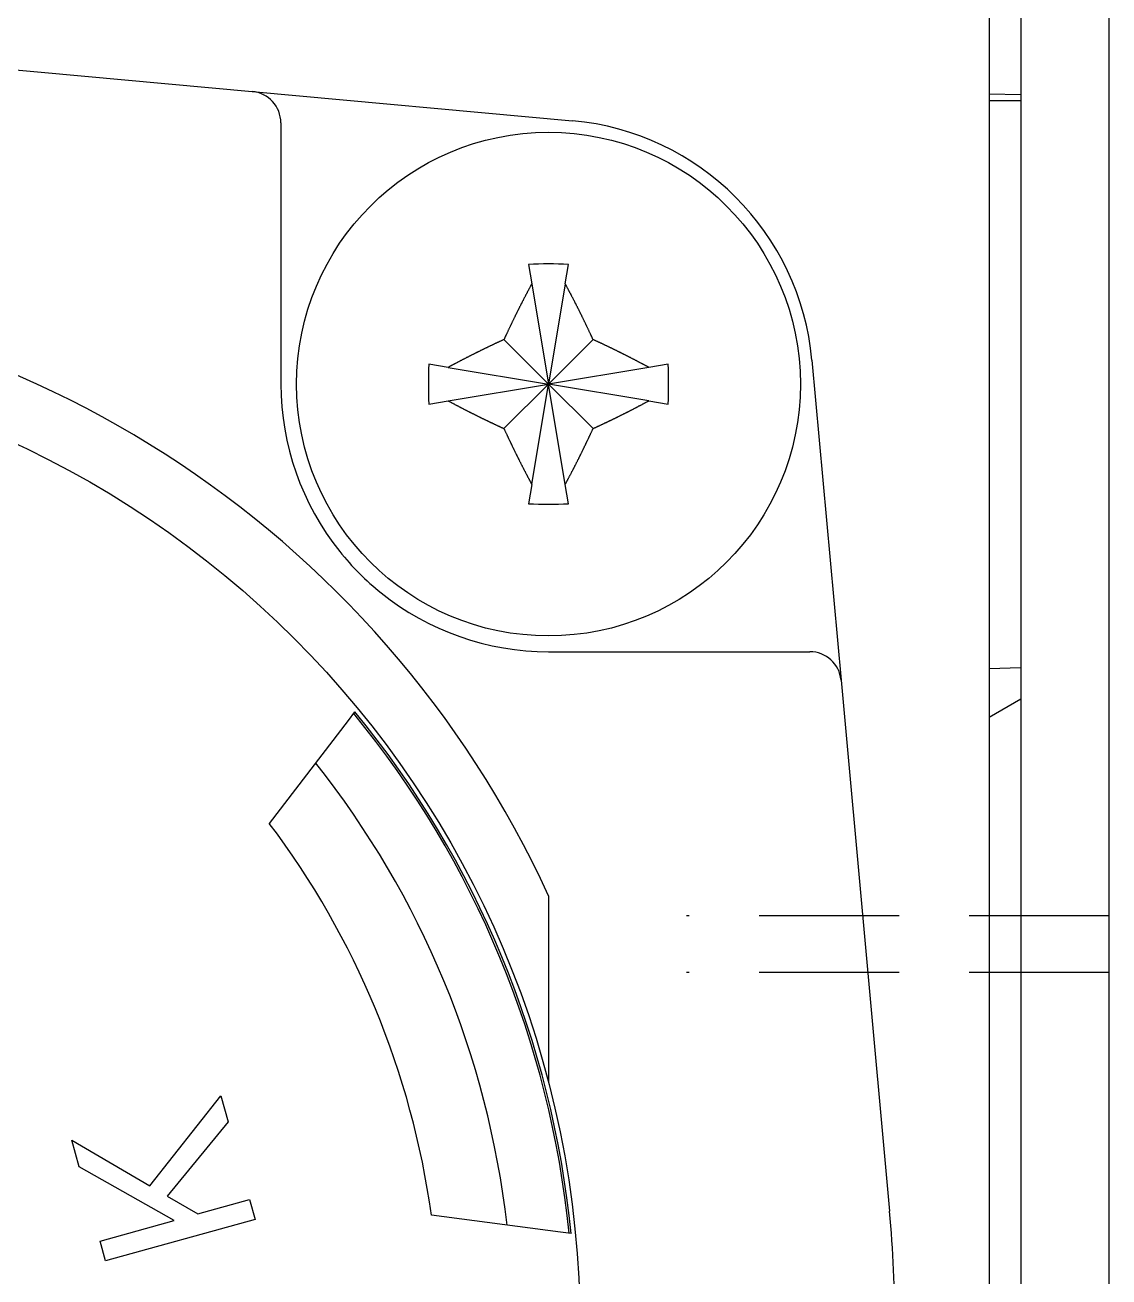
# Model space of a CAD drawing. Extents: x 55 to 320, y 62 to 485.
# Drawn here: x 90.97 to 108.18, y 104.55 to 124.43 of the extents above; entities that cross this region are included whole.
import ezdxf

# ---------------------------------------------------------------- set-up
doc = ezdxf.new("R2010")
doc.units = 0
doc.header["$MEASUREMENT"] = 0
doc.linetypes.add('HIDDEN', pattern=[9.525, 6.35, -3.175])
doc.layers.get('0').update_dxf_attribs({"linetype": 'CONTINUOUS'})
doc.layers.add('FR_QBM1_G14_40U', color=7, linetype='CONTINUOUS')

msp = doc.modelspace()

# ---------------------------------------------------------------- linework, layer by layer
at = {"color": 5, "linetype": 'HIDDEN', "ltscale": 0.35}
for p, q in [((108.179, 110.284), (101.47, 110.284)), ((108.179, 109.384), (101.47, 109.384))]:
    msp.add_line(p, q, dxfattribs=at)
at = {"layer": 'FR_QBM1_G14_40U', "color": 5, "linetype": 'Continuous'}
for p, q in [((106.279, 124.727), (106.279, 82.727)), ((106.779, 124.727), (106.779, 82.727)), ((108.179, 124.717), (108.179, 82.738)), ((86.14, 124.143), (94.574, 123.374)), ((94.574, 123.374), (99.66, 122.91)), ((106.279, 123.336), (106.779, 123.327)), ((106.779, 123.227), (106.279, 123.227)), ((95.029, 122.876), (95.029, 118.727)), ((98.962, 120.628), (99.013, 120.32)), ((99.544, 120.32), (99.596, 120.628)), ((99.013, 120.32), (99.279, 118.727)), ((99.544, 120.32), (99.279, 118.727)), ((98.572, 119.434), (99.279, 118.727)), ((99.986, 119.434), (99.279, 118.727)), ((103.462, 119.109), (103.925, 114.023)), ((97.686, 118.993), (97.378, 119.044)), ((97.686, 118.993), (99.279, 118.727)), ((100.872, 118.993), (99.279, 118.727)), ((101.18, 119.044), (100.872, 118.993)), ((97.686, 118.462), (99.279, 118.727)), ((98.572, 118.02), (99.279, 118.727)), ((99.013, 117.134), (99.279, 118.727)), ((99.544, 117.134), (99.279, 118.727)), ((99.986, 118.02), (99.279, 118.727)), ((100.872, 118.462), (99.279, 118.727)), ((97.378, 118.41), (97.686, 118.462)), ((100.872, 118.462), (101.18, 118.41)), ((99.013, 117.134), (98.962, 116.826)), ((99.596, 116.826), (99.544, 117.134)), ((99.279, 114.477), (103.427, 114.477)), ((106.279, 114.21), (106.779, 114.227)), ((103.925, 114.023), (104.694, 105.589)), ((106.279, 113.439), (106.779, 113.727)), ((94.846, 111.749), (96.102, 113.386)), ((96.102, 113.386), (96.206, 113.521)), ((99.279, 110.601), (99.279, 107.632)), ((92.949, 105.992), (94.074, 107.425)), ((94.074, 107.425), (94.19, 107.009)), ((94.19, 107.009), (93.221, 105.83)), ((91.828, 106.295), (91.709, 106.721)), ((91.709, 106.721), (92.949, 105.992)), ((93.334, 105.443), (91.828, 106.295)), ((93.221, 105.83), (93.709, 105.547)), ((93.709, 105.547), (94.532, 105.775)), ((94.532, 105.775), (94.619, 105.46)), ((92.157, 105.116), (93.334, 105.443)), ((94.619, 105.46), (92.243, 104.801)), ((99.469, 105.258), (97.421, 105.527)), ((99.638, 105.235), (99.469, 105.258)), ((92.243, 104.801), (92.157, 105.116))]:
    msp.add_line(p, q, dxfattribs=at)
for points in [[(99.013, 120.32, 0), (99.01, 120.314, 0), (99.006, 120.307, 0), (99.002, 120.3, 0), (98.999, 120.293, 0), (98.995, 120.287, 0), (98.992, 120.28, 0), (98.988, 120.273, 0), (98.984, 120.266, 0), (98.981, 120.26, 0), (98.977, 120.253, 0), (98.974, 120.246, 0), (98.97, 120.239, 0), (98.966, 120.233, 0), (98.963, 120.226, 0), (98.959, 120.219, 0), (98.956, 120.212, 0), (98.952, 120.205, 0), (98.948, 120.199, 0), (98.945, 120.192, 0), (98.941, 120.185, 0), (98.938, 120.178, 0), (98.934, 120.171, 0), (98.93, 120.165, 0), (98.927, 120.158, 0), (98.923, 120.151, 0), (98.92, 120.144, 0), (98.916, 120.137, 0), (98.913, 120.131, 0), (98.909, 120.124, 0), (98.906, 120.117, 0), (98.902, 120.11, 0), (98.898, 120.103, 0), (98.895, 120.096, 0), (98.891, 120.09, 0), (98.888, 120.083, 0), (98.884, 120.076, 0), (98.881, 120.069, 0), (98.877, 120.062, 0), (98.874, 120.055, 0), (98.87, 120.049, 0), (98.867, 120.042, 0), (98.863, 120.035, 0), (98.86, 120.028, 0), (98.856, 120.021, 0), (98.853, 120.014, 0), (98.849, 120.007, 0), (98.846, 120, 0), (98.842, 119.994, 0), (98.838, 119.987, 0), (98.835, 119.98, 0), (98.832, 119.973, 0), (98.828, 119.966, 0), (98.825, 119.959, 0), (98.821, 119.952, 0), (98.818, 119.945, 0), (98.814, 119.938, 0), (98.811, 119.931, 0), (98.807, 119.925, 0), (98.804, 119.918, 0), (98.8, 119.911, 0), (98.797, 119.904, 0), (98.793, 119.897, 0), (98.79, 119.89, 0), (98.786, 119.883, 0), (98.783, 119.876, 0), (98.779, 119.869, 0), (98.776, 119.862, 0), (98.773, 119.855, 0), (98.769, 119.848, 0), (98.766, 119.841, 0), (98.762, 119.834, 0), (98.759, 119.827, 0), (98.755, 119.821, 0), (98.752, 119.814, 0), (98.749, 119.807, 0), (98.745, 119.8, 0), (98.742, 119.793, 0), (98.738, 119.786, 0), (98.735, 119.779, 0), (98.732, 119.772, 0), (98.728, 119.765, 0), (98.725, 119.758, 0), (98.721, 119.751, 0), (98.718, 119.744, 0), (98.715, 119.737, 0), (98.711, 119.73, 0), (98.708, 119.723, 0), (98.704, 119.716, 0), (98.701, 119.709, 0), (98.698, 119.702, 0), (98.694, 119.695, 0), (98.691, 119.688, 0), (98.688, 119.681, 0), (98.684, 119.674, 0), (98.681, 119.667, 0), (98.677, 119.66, 0), (98.674, 119.653, 0), (98.671, 119.646, 0), (98.668, 119.639, 0), (98.664, 119.632, 0), (98.661, 119.625, 0), (98.657, 119.618, 0), (98.654, 119.611, 0), (98.651, 119.604, 0), (98.647, 119.597, 0), (98.644, 119.59, 0), (98.641, 119.583, 0), (98.638, 119.576, 0), (98.634, 119.568, 0), (98.631, 119.561, 0), (98.628, 119.554, 0), (98.624, 119.547, 0), (98.621, 119.54, 0), (98.618, 119.533, 0), (98.615, 119.526, 0), (98.611, 119.519, 0), (98.608, 119.512, 0), (98.605, 119.505, 0), (98.601, 119.498, 0), (98.598, 119.491, 0), (98.595, 119.484, 0), (98.591, 119.477, 0), (98.588, 119.47, 0), (98.585, 119.463, 0), (98.582, 119.455, 0), (98.579, 119.448, 0), (98.575, 119.441, 0), (98.572, 119.434, 0)], [(99.986, 119.434, 0), (99.983, 119.441, 0), (99.979, 119.448, 0), (99.976, 119.455, 0), (99.973, 119.463, 0), (99.97, 119.47, 0), (99.966, 119.477, 0), (99.963, 119.484, 0), (99.96, 119.491, 0), (99.957, 119.498, 0), (99.953, 119.505, 0), (99.95, 119.512, 0), (99.947, 119.519, 0), (99.944, 119.526, 0), (99.94, 119.533, 0), (99.937, 119.54, 0), (99.934, 119.547, 0), (99.93, 119.554, 0), (99.927, 119.561, 0), (99.924, 119.568, 0), (99.92, 119.576, 0), (99.917, 119.583, 0), (99.914, 119.59, 0), (99.91, 119.597, 0), (99.907, 119.604, 0), (99.904, 119.611, 0), (99.9, 119.618, 0), (99.897, 119.625, 0), (99.894, 119.632, 0), (99.89, 119.639, 0), (99.887, 119.646, 0), (99.884, 119.653, 0), (99.88, 119.66, 0), (99.877, 119.667, 0), (99.874, 119.674, 0), (99.87, 119.681, 0), (99.867, 119.688, 0), (99.864, 119.695, 0), (99.86, 119.702, 0), (99.857, 119.709, 0), (99.853, 119.716, 0), (99.85, 119.723, 0), (99.847, 119.73, 0), (99.843, 119.737, 0), (99.84, 119.744, 0), (99.837, 119.751, 0), (99.833, 119.758, 0), (99.83, 119.765, 0), (99.826, 119.772, 0), (99.823, 119.779, 0), (99.82, 119.786, 0), (99.816, 119.793, 0), (99.813, 119.8, 0), (99.809, 119.807, 0), (99.806, 119.814, 0), (99.802, 119.821, 0), (99.799, 119.827, 0), (99.796, 119.834, 0), (99.792, 119.841, 0), (99.789, 119.848, 0), (99.785, 119.855, 0), (99.782, 119.862, 0), (99.778, 119.869, 0), (99.775, 119.876, 0), (99.772, 119.883, 0), (99.768, 119.89, 0), (99.765, 119.897, 0), (99.761, 119.904, 0), (99.758, 119.911, 0), (99.754, 119.918, 0), (99.751, 119.925, 0), (99.747, 119.931, 0), (99.744, 119.938, 0), (99.74, 119.945, 0), (99.737, 119.952, 0), (99.733, 119.959, 0), (99.73, 119.966, 0), (99.726, 119.973, 0), (99.723, 119.98, 0), (99.719, 119.987, 0), (99.716, 119.994, 0), (99.712, 120, 0), (99.709, 120.007, 0), (99.705, 120.014, 0), (99.702, 120.021, 0), (99.698, 120.028, 0), (99.695, 120.035, 0), (99.691, 120.042, 0), (99.688, 120.049, 0), (99.684, 120.055, 0), (99.681, 120.062, 0), (99.677, 120.069, 0), (99.674, 120.076, 0), (99.67, 120.083, 0), (99.667, 120.09, 0), (99.663, 120.096, 0), (99.659, 120.103, 0), (99.656, 120.11, 0), (99.652, 120.117, 0), (99.649, 120.124, 0), (99.645, 120.131, 0), (99.642, 120.137, 0), (99.638, 120.144, 0), (99.635, 120.151, 0), (99.631, 120.158, 0), (99.627, 120.165, 0), (99.624, 120.171, 0), (99.62, 120.178, 0), (99.617, 120.185, 0), (99.613, 120.192, 0), (99.609, 120.199, 0), (99.606, 120.205, 0), (99.602, 120.212, 0), (99.599, 120.219, 0), (99.595, 120.226, 0), (99.592, 120.233, 0), (99.588, 120.239, 0), (99.584, 120.246, 0), (99.581, 120.253, 0), (99.577, 120.26, 0), (99.573, 120.266, 0), (99.57, 120.273, 0), (99.566, 120.28, 0), (99.563, 120.287, 0), (99.559, 120.293, 0), (99.555, 120.3, 0), (99.552, 120.307, 0), (99.548, 120.314, 0), (99.544, 120.32, 0)], [(98.572, 119.434, 0), (98.565, 119.431, 0), (98.558, 119.428, 0), (98.551, 119.424, 0), (98.544, 119.421, 0), (98.537, 119.418, 0), (98.529, 119.415, 0), (98.522, 119.411, 0), (98.515, 119.408, 0), (98.508, 119.405, 0), (98.501, 119.402, 0), (98.494, 119.398, 0), (98.487, 119.395, 0), (98.48, 119.392, 0), (98.473, 119.388, 0), (98.466, 119.385, 0), (98.459, 119.382, 0), (98.452, 119.379, 0), (98.445, 119.375, 0), (98.438, 119.372, 0), (98.431, 119.369, 0), (98.424, 119.365, 0), (98.417, 119.362, 0), (98.41, 119.359, 0), (98.403, 119.355, 0), (98.395, 119.352, 0), (98.388, 119.349, 0), (98.382, 119.345, 0), (98.374, 119.342, 0), (98.367, 119.339, 0), (98.36, 119.335, 0), (98.353, 119.332, 0), (98.346, 119.329, 0), (98.339, 119.325, 0), (98.332, 119.322, 0), (98.325, 119.319, 0), (98.318, 119.315, 0), (98.311, 119.312, 0), (98.304, 119.309, 0), (98.297, 119.305, 0), (98.29, 119.302, 0), (98.283, 119.298, 0), (98.276, 119.295, 0), (98.269, 119.292, 0), (98.262, 119.288, 0), (98.255, 119.285, 0), (98.248, 119.281, 0), (98.241, 119.278, 0), (98.234, 119.275, 0), (98.228, 119.271, 0), (98.221, 119.268, 0), (98.213, 119.264, 0), (98.207, 119.261, 0), (98.2, 119.258, 0), (98.193, 119.254, 0), (98.186, 119.251, 0), (98.179, 119.247, 0), (98.172, 119.244, 0), (98.165, 119.24, 0), (98.158, 119.237, 0), (98.151, 119.234, 0), (98.144, 119.23, 0), (98.137, 119.227, 0), (98.13, 119.223, 0), (98.123, 119.22, 0), (98.116, 119.216, 0), (98.109, 119.213, 0), (98.102, 119.209, 0), (98.096, 119.206, 0), (98.089, 119.203, 0), (98.082, 119.199, 0), (98.075, 119.196, 0), (98.068, 119.192, 0), (98.061, 119.189, 0), (98.054, 119.185, 0), (98.047, 119.182, 0), (98.04, 119.178, 0), (98.033, 119.175, 0), (98.026, 119.171, 0), (98.02, 119.168, 0), (98.013, 119.164, 0), (98.006, 119.161, 0), (97.999, 119.157, 0), (97.992, 119.154, 0), (97.985, 119.15, 0), (97.978, 119.147, 0), (97.971, 119.143, 0), (97.965, 119.14, 0), (97.958, 119.136, 0), (97.951, 119.133, 0), (97.944, 119.129, 0), (97.937, 119.125, 0), (97.93, 119.122, 0), (97.923, 119.118, 0), (97.917, 119.115, 0), (97.91, 119.111, 0), (97.903, 119.108, 0), (97.896, 119.104, 0), (97.889, 119.101, 0), (97.882, 119.097, 0), (97.876, 119.094, 0), (97.869, 119.09, 0), (97.862, 119.086, 0), (97.855, 119.083, 0), (97.848, 119.079, 0), (97.841, 119.076, 0), (97.835, 119.072, 0), (97.828, 119.069, 0), (97.821, 119.065, 0), (97.814, 119.061, 0), (97.808, 119.058, 0), (97.801, 119.054, 0), (97.794, 119.051, 0), (97.787, 119.047, 0), (97.78, 119.043, 0), (97.774, 119.04, 0), (97.767, 119.036, 0), (97.76, 119.033, 0), (97.753, 119.029, 0), (97.746, 119.025, 0), (97.74, 119.022, 0), (97.733, 119.018, 0), (97.726, 119.015, 0), (97.719, 119.011, 0), (97.713, 119.007, 0), (97.706, 119.004, 0), (97.699, 119, 0), (97.693, 118.996, 0), (97.686, 118.993, 0)], [(100.872, 118.993, 0), (100.865, 118.996, 0), (100.859, 119, 0), (100.852, 119.004, 0), (100.845, 119.007, 0), (100.838, 119.011, 0), (100.832, 119.015, 0), (100.825, 119.018, 0), (100.818, 119.022, 0), (100.811, 119.025, 0), (100.805, 119.029, 0), (100.798, 119.033, 0), (100.791, 119.036, 0), (100.784, 119.04, 0), (100.778, 119.043, 0), (100.771, 119.047, 0), (100.764, 119.051, 0), (100.757, 119.054, 0), (100.75, 119.058, 0), (100.744, 119.061, 0), (100.737, 119.065, 0), (100.73, 119.069, 0), (100.723, 119.072, 0), (100.716, 119.076, 0), (100.71, 119.079, 0), (100.703, 119.083, 0), (100.696, 119.086, 0), (100.689, 119.09, 0), (100.682, 119.094, 0), (100.676, 119.097, 0), (100.669, 119.101, 0), (100.662, 119.104, 0), (100.655, 119.108, 0), (100.648, 119.111, 0), (100.641, 119.115, 0), (100.634, 119.118, 0), (100.628, 119.122, 0), (100.621, 119.125, 0), (100.614, 119.129, 0), (100.607, 119.133, 0), (100.6, 119.136, 0), (100.593, 119.14, 0), (100.587, 119.143, 0), (100.58, 119.147, 0), (100.573, 119.15, 0), (100.566, 119.154, 0), (100.559, 119.157, 0), (100.552, 119.161, 0), (100.545, 119.164, 0), (100.538, 119.168, 0), (100.531, 119.171, 0), (100.525, 119.175, 0), (100.518, 119.178, 0), (100.511, 119.182, 0), (100.504, 119.185, 0), (100.497, 119.189, 0), (100.49, 119.192, 0), (100.483, 119.196, 0), (100.476, 119.199, 0), (100.469, 119.203, 0), (100.462, 119.206, 0), (100.456, 119.209, 0), (100.449, 119.213, 0), (100.442, 119.216, 0), (100.435, 119.22, 0), (100.428, 119.223, 0), (100.421, 119.227, 0), (100.414, 119.23, 0), (100.407, 119.234, 0), (100.4, 119.237, 0), (100.393, 119.24, 0), (100.386, 119.244, 0), (100.379, 119.247, 0), (100.372, 119.251, 0), (100.365, 119.254, 0), (100.358, 119.258, 0), (100.351, 119.261, 0), (100.344, 119.264, 0), (100.337, 119.268, 0), (100.33, 119.271, 0), (100.323, 119.275, 0), (100.317, 119.278, 0), (100.31, 119.281, 0), (100.303, 119.285, 0), (100.296, 119.288, 0), (100.289, 119.292, 0), (100.282, 119.295, 0), (100.275, 119.298, 0), (100.268, 119.302, 0), (100.261, 119.305, 0), (100.254, 119.309, 0), (100.247, 119.312, 0), (100.24, 119.315, 0), (100.233, 119.319, 0), (100.226, 119.322, 0), (100.219, 119.325, 0), (100.212, 119.329, 0), (100.205, 119.332, 0), (100.198, 119.335, 0), (100.191, 119.339, 0), (100.183, 119.342, 0), (100.176, 119.345, 0), (100.169, 119.349, 0), (100.162, 119.352, 0), (100.155, 119.355, 0), (100.148, 119.359, 0), (100.141, 119.362, 0), (100.134, 119.365, 0), (100.127, 119.369, 0), (100.12, 119.372, 0), (100.113, 119.375, 0), (100.106, 119.379, 0), (100.099, 119.382, 0), (100.092, 119.385, 0), (100.085, 119.388, 0), (100.078, 119.392, 0), (100.071, 119.395, 0), (100.064, 119.398, 0), (100.057, 119.402, 0), (100.05, 119.405, 0), (100.043, 119.408, 0), (100.035, 119.411, 0), (100.028, 119.415, 0), (100.021, 119.418, 0), (100.014, 119.421, 0), (100.007, 119.424, 0), (100, 119.428, 0), (99.993, 119.431, 0), (99.986, 119.434, 0)], [(97.686, 118.462, 0), (97.693, 118.458, 0), (97.699, 118.454, 0), (97.706, 118.451, 0), (97.713, 118.447, 0), (97.719, 118.444, 0), (97.726, 118.44, 0), (97.733, 118.436, 0), (97.74, 118.433, 0), (97.746, 118.429, 0), (97.753, 118.425, 0), (97.76, 118.422, 0), (97.767, 118.418, 0), (97.774, 118.415, 0), (97.78, 118.411, 0), (97.787, 118.407, 0), (97.794, 118.404, 0), (97.801, 118.4, 0), (97.808, 118.397, 0), (97.814, 118.393, 0), (97.821, 118.389, 0), (97.828, 118.386, 0), (97.835, 118.382, 0), (97.841, 118.379, 0), (97.848, 118.375, 0), (97.855, 118.372, 0), (97.862, 118.368, 0), (97.869, 118.364, 0), (97.876, 118.361, 0), (97.882, 118.357, 0), (97.889, 118.354, 0), (97.896, 118.35, 0), (97.903, 118.347, 0), (97.91, 118.343, 0), (97.917, 118.34, 0), (97.923, 118.336, 0), (97.93, 118.333, 0), (97.937, 118.329, 0), (97.944, 118.325, 0), (97.951, 118.322, 0), (97.958, 118.318, 0), (97.965, 118.315, 0), (97.971, 118.311, 0), (97.978, 118.308, 0), (97.985, 118.304, 0), (97.992, 118.301, 0), (97.999, 118.297, 0), (98.006, 118.294, 0), (98.013, 118.29, 0), (98.02, 118.287, 0), (98.026, 118.283, 0), (98.033, 118.28, 0), (98.04, 118.276, 0), (98.047, 118.273, 0), (98.054, 118.269, 0), (98.061, 118.266, 0), (98.068, 118.262, 0), (98.075, 118.259, 0), (98.082, 118.255, 0), (98.089, 118.252, 0), (98.096, 118.249, 0), (98.102, 118.245, 0), (98.109, 118.242, 0), (98.116, 118.238, 0), (98.123, 118.235, 0), (98.13, 118.231, 0), (98.137, 118.228, 0), (98.144, 118.224, 0), (98.151, 118.221, 0), (98.158, 118.217, 0), (98.165, 118.214, 0), (98.172, 118.211, 0), (98.179, 118.207, 0), (98.186, 118.204, 0), (98.193, 118.2, 0), (98.2, 118.197, 0), (98.207, 118.193, 0), (98.213, 118.19, 0), (98.221, 118.187, 0), (98.228, 118.183, 0), (98.234, 118.18, 0), (98.241, 118.176, 0), (98.248, 118.173, 0), (98.255, 118.17, 0), (98.262, 118.166, 0), (98.269, 118.163, 0), (98.276, 118.159, 0), (98.283, 118.156, 0), (98.29, 118.153, 0), (98.297, 118.149, 0), (98.304, 118.146, 0), (98.311, 118.143, 0), (98.318, 118.139, 0), (98.325, 118.136, 0), (98.332, 118.133, 0), (98.339, 118.129, 0), (98.346, 118.126, 0), (98.353, 118.122, 0), (98.36, 118.119, 0), (98.367, 118.116, 0), (98.374, 118.112, 0), (98.382, 118.109, 0), (98.388, 118.106, 0), (98.395, 118.102, 0), (98.403, 118.099, 0), (98.41, 118.096, 0), (98.417, 118.092, 0), (98.424, 118.089, 0), (98.431, 118.086, 0), (98.438, 118.083, 0), (98.445, 118.079, 0), (98.452, 118.076, 0), (98.459, 118.073, 0), (98.466, 118.069, 0), (98.473, 118.066, 0), (98.48, 118.063, 0), (98.487, 118.059, 0), (98.494, 118.056, 0), (98.501, 118.053, 0), (98.508, 118.05, 0), (98.515, 118.046, 0), (98.522, 118.043, 0), (98.529, 118.04, 0), (98.537, 118.037, 0), (98.544, 118.033, 0), (98.551, 118.03, 0), (98.558, 118.027, 0), (98.565, 118.024, 0), (98.572, 118.02, 0)], [(99.986, 118.02, 0), (99.993, 118.024, 0), (100, 118.027, 0), (100.007, 118.03, 0), (100.014, 118.033, 0), (100.021, 118.037, 0), (100.028, 118.04, 0), (100.035, 118.043, 0), (100.043, 118.046, 0), (100.05, 118.05, 0), (100.057, 118.053, 0), (100.064, 118.056, 0), (100.071, 118.059, 0), (100.078, 118.063, 0), (100.085, 118.066, 0), (100.092, 118.069, 0), (100.099, 118.073, 0), (100.106, 118.076, 0), (100.113, 118.079, 0), (100.12, 118.083, 0), (100.127, 118.086, 0), (100.134, 118.089, 0), (100.141, 118.092, 0), (100.148, 118.096, 0), (100.155, 118.099, 0), (100.162, 118.102, 0), (100.169, 118.106, 0), (100.176, 118.109, 0), (100.183, 118.112, 0), (100.191, 118.116, 0), (100.198, 118.119, 0), (100.205, 118.122, 0), (100.212, 118.126, 0), (100.219, 118.129, 0), (100.226, 118.133, 0), (100.233, 118.136, 0), (100.24, 118.139, 0), (100.247, 118.143, 0), (100.254, 118.146, 0), (100.261, 118.149, 0), (100.268, 118.153, 0), (100.275, 118.156, 0), (100.282, 118.159, 0), (100.289, 118.163, 0), (100.296, 118.166, 0), (100.303, 118.17, 0), (100.31, 118.173, 0), (100.317, 118.176, 0), (100.323, 118.18, 0), (100.33, 118.183, 0), (100.337, 118.187, 0), (100.344, 118.19, 0), (100.351, 118.193, 0), (100.358, 118.197, 0), (100.365, 118.2, 0), (100.372, 118.204, 0), (100.379, 118.207, 0), (100.386, 118.211, 0), (100.393, 118.214, 0), (100.4, 118.217, 0), (100.407, 118.221, 0), (100.414, 118.224, 0), (100.421, 118.228, 0), (100.428, 118.231, 0), (100.435, 118.235, 0), (100.442, 118.238, 0), (100.449, 118.242, 0), (100.456, 118.245, 0), (100.462, 118.249, 0), (100.469, 118.252, 0), (100.476, 118.255, 0), (100.483, 118.259, 0), (100.49, 118.262, 0), (100.497, 118.266, 0), (100.504, 118.269, 0), (100.511, 118.273, 0), (100.518, 118.276, 0), (100.525, 118.28, 0), (100.531, 118.283, 0), (100.538, 118.287, 0), (100.545, 118.29, 0), (100.552, 118.294, 0), (100.559, 118.297, 0), (100.566, 118.301, 0), (100.573, 118.304, 0), (100.58, 118.308, 0), (100.587, 118.311, 0), (100.593, 118.315, 0), (100.6, 118.318, 0), (100.607, 118.322, 0), (100.614, 118.325, 0), (100.621, 118.329, 0), (100.628, 118.333, 0), (100.634, 118.336, 0), (100.641, 118.34, 0), (100.648, 118.343, 0), (100.655, 118.347, 0), (100.662, 118.35, 0), (100.669, 118.354, 0), (100.676, 118.357, 0), (100.682, 118.361, 0), (100.689, 118.364, 0), (100.696, 118.368, 0), (100.703, 118.372, 0), (100.71, 118.375, 0), (100.716, 118.379, 0), (100.723, 118.382, 0), (100.73, 118.386, 0), (100.737, 118.389, 0), (100.744, 118.393, 0), (100.75, 118.397, 0), (100.757, 118.4, 0), (100.764, 118.404, 0), (100.771, 118.407, 0), (100.778, 118.411, 0), (100.784, 118.415, 0), (100.791, 118.418, 0), (100.798, 118.422, 0), (100.805, 118.425, 0), (100.811, 118.429, 0), (100.818, 118.433, 0), (100.825, 118.436, 0), (100.832, 118.44, 0), (100.838, 118.444, 0), (100.845, 118.447, 0), (100.852, 118.451, 0), (100.859, 118.454, 0), (100.865, 118.458, 0), (100.872, 118.462, 0)], [(98.572, 118.02, 0), (98.575, 118.013, 0), (98.579, 118.006, 0), (98.582, 117.999, 0), (98.585, 117.992, 0), (98.588, 117.985, 0), (98.591, 117.978, 0), (98.595, 117.971, 0), (98.598, 117.964, 0), (98.601, 117.957, 0), (98.605, 117.95, 0), (98.608, 117.942, 0), (98.611, 117.935, 0), (98.615, 117.928, 0), (98.618, 117.921, 0), (98.621, 117.914, 0), (98.624, 117.907, 0), (98.628, 117.9, 0), (98.631, 117.893, 0), (98.634, 117.886, 0), (98.638, 117.879, 0), (98.641, 117.872, 0), (98.644, 117.865, 0), (98.647, 117.858, 0), (98.651, 117.851, 0), (98.654, 117.844, 0), (98.657, 117.837, 0), (98.661, 117.83, 0), (98.664, 117.823, 0), (98.668, 117.816, 0), (98.671, 117.809, 0), (98.674, 117.802, 0), (98.677, 117.795, 0), (98.681, 117.788, 0), (98.684, 117.781, 0), (98.688, 117.774, 0), (98.691, 117.767, 0), (98.694, 117.76, 0), (98.698, 117.753, 0), (98.701, 117.746, 0), (98.704, 117.739, 0), (98.708, 117.732, 0), (98.711, 117.725, 0), (98.715, 117.718, 0), (98.718, 117.711, 0), (98.721, 117.704, 0), (98.725, 117.697, 0), (98.728, 117.69, 0), (98.732, 117.683, 0), (98.735, 117.676, 0), (98.738, 117.669, 0), (98.742, 117.662, 0), (98.745, 117.655, 0), (98.749, 117.648, 0), (98.752, 117.641, 0), (98.755, 117.634, 0), (98.759, 117.627, 0), (98.762, 117.62, 0), (98.766, 117.613, 0), (98.769, 117.606, 0), (98.773, 117.599, 0), (98.776, 117.592, 0), (98.779, 117.585, 0), (98.783, 117.578, 0), (98.786, 117.571, 0), (98.79, 117.565, 0), (98.793, 117.558, 0), (98.797, 117.551, 0), (98.8, 117.544, 0), (98.804, 117.537, 0), (98.807, 117.53, 0), (98.811, 117.523, 0), (98.814, 117.516, 0), (98.818, 117.509, 0), (98.821, 117.502, 0), (98.825, 117.495, 0), (98.828, 117.489, 0), (98.832, 117.482, 0), (98.835, 117.475, 0), (98.838, 117.468, 0), (98.842, 117.461, 0), (98.846, 117.454, 0), (98.849, 117.447, 0), (98.853, 117.44, 0), (98.856, 117.433, 0), (98.86, 117.427, 0), (98.863, 117.42, 0), (98.867, 117.413, 0), (98.87, 117.406, 0), (98.874, 117.399, 0), (98.877, 117.392, 0), (98.881, 117.385, 0), (98.884, 117.379, 0), (98.888, 117.372, 0), (98.891, 117.365, 0), (98.895, 117.358, 0), (98.898, 117.351, 0), (98.902, 117.344, 0), (98.906, 117.338, 0), (98.909, 117.331, 0), (98.913, 117.324, 0), (98.916, 117.317, 0), (98.92, 117.31, 0), (98.923, 117.303, 0), (98.927, 117.297, 0), (98.93, 117.29, 0), (98.934, 117.283, 0), (98.938, 117.276, 0), (98.941, 117.269, 0), (98.945, 117.263, 0), (98.948, 117.256, 0), (98.952, 117.249, 0), (98.956, 117.242, 0), (98.959, 117.235, 0), (98.963, 117.229, 0), (98.966, 117.222, 0), (98.97, 117.215, 0), (98.974, 117.208, 0), (98.977, 117.202, 0), (98.981, 117.195, 0), (98.984, 117.188, 0), (98.988, 117.181, 0), (98.992, 117.175, 0), (98.995, 117.168, 0), (98.999, 117.161, 0), (99.002, 117.154, 0), (99.006, 117.148, 0), (99.01, 117.141, 0), (99.013, 117.134, 0)], [(99.544, 117.134, 0), (99.548, 117.141, 0), (99.552, 117.148, 0), (99.555, 117.154, 0), (99.559, 117.161, 0), (99.563, 117.168, 0), (99.566, 117.175, 0), (99.57, 117.181, 0), (99.573, 117.188, 0), (99.577, 117.195, 0), (99.581, 117.202, 0), (99.584, 117.208, 0), (99.588, 117.215, 0), (99.592, 117.222, 0), (99.595, 117.229, 0), (99.599, 117.235, 0), (99.602, 117.242, 0), (99.606, 117.249, 0), (99.609, 117.256, 0), (99.613, 117.263, 0), (99.617, 117.269, 0), (99.62, 117.276, 0), (99.624, 117.283, 0), (99.627, 117.29, 0), (99.631, 117.297, 0), (99.635, 117.303, 0), (99.638, 117.31, 0), (99.642, 117.317, 0), (99.645, 117.324, 0), (99.649, 117.331, 0), (99.652, 117.338, 0), (99.656, 117.344, 0), (99.659, 117.351, 0), (99.663, 117.358, 0), (99.667, 117.365, 0), (99.67, 117.372, 0), (99.674, 117.379, 0), (99.677, 117.385, 0), (99.681, 117.392, 0), (99.684, 117.399, 0), (99.688, 117.406, 0), (99.691, 117.413, 0), (99.695, 117.42, 0), (99.698, 117.427, 0), (99.702, 117.433, 0), (99.705, 117.44, 0), (99.709, 117.447, 0), (99.712, 117.454, 0), (99.716, 117.461, 0), (99.719, 117.468, 0), (99.723, 117.475, 0), (99.726, 117.482, 0), (99.73, 117.489, 0), (99.733, 117.495, 0), (99.737, 117.502, 0), (99.74, 117.509, 0), (99.744, 117.516, 0), (99.747, 117.523, 0), (99.751, 117.53, 0), (99.754, 117.537, 0), (99.758, 117.544, 0), (99.761, 117.551, 0), (99.765, 117.558, 0), (99.768, 117.565, 0), (99.772, 117.571, 0), (99.775, 117.578, 0), (99.778, 117.585, 0), (99.782, 117.592, 0), (99.785, 117.599, 0), (99.789, 117.606, 0), (99.792, 117.613, 0), (99.796, 117.62, 0), (99.799, 117.627, 0), (99.802, 117.634, 0), (99.806, 117.641, 0), (99.809, 117.648, 0), (99.813, 117.655, 0), (99.816, 117.662, 0), (99.82, 117.669, 0), (99.823, 117.676, 0), (99.826, 117.683, 0), (99.83, 117.69, 0), (99.833, 117.697, 0), (99.837, 117.704, 0), (99.84, 117.711, 0), (99.843, 117.718, 0), (99.847, 117.725, 0), (99.85, 117.732, 0), (99.853, 117.739, 0), (99.857, 117.746, 0), (99.86, 117.753, 0), (99.864, 117.76, 0), (99.867, 117.767, 0), (99.87, 117.774, 0), (99.874, 117.781, 0), (99.877, 117.788, 0), (99.88, 117.795, 0), (99.884, 117.802, 0), (99.887, 117.809, 0), (99.89, 117.816, 0), (99.894, 117.823, 0), (99.897, 117.83, 0), (99.9, 117.837, 0), (99.904, 117.844, 0), (99.907, 117.851, 0), (99.91, 117.858, 0), (99.914, 117.865, 0), (99.917, 117.872, 0), (99.92, 117.879, 0), (99.924, 117.886, 0), (99.927, 117.893, 0), (99.93, 117.9, 0), (99.934, 117.907, 0), (99.937, 117.914, 0), (99.94, 117.921, 0), (99.944, 117.928, 0), (99.947, 117.935, 0), (99.95, 117.942, 0), (99.953, 117.95, 0), (99.957, 117.957, 0), (99.96, 117.964, 0), (99.963, 117.971, 0), (99.966, 117.978, 0), (99.97, 117.985, 0), (99.973, 117.992, 0), (99.976, 117.999, 0), (99.979, 118.006, 0), (99.983, 118.013, 0), (99.986, 118.02, 0)]]:
    msp.add_polyline3d(points, dxfattribs=at)
for centre, radius in [((99.279, 118.727), 4), ((84.279, 103.727), 15.5)]:
    msp.add_circle(centre, radius, dxfattribs=at)
for centre, radius, start, end in [((94.529, 122.876), 0.5, 0, 84.7905), ((99.279, 118.727), 4.2, 5.2095, 84.7905), ((99.279, 112.661), 7.974, 87.7229, 92.2771), ((84.279, 103.727), 16.5, 24.62, 155.38), ((105.346, 118.727), 7.974, 177.7229, 182.2771), ((93.212, 118.727), 7.974, 357.7229, 2.2771), ((99.279, 118.727), 4.25, 180, 218.7106), ((99.279, 124.794), 7.974, 267.7229, 272.2771), ((99.279, 118.727), 4.25, 218.7106, 231.2894), ((99.279, 118.727), 4.25, 231.2894, 270), ((103.427, 113.977), 0.5, 5.2095, 90), ((84.279, 103.727), 15.401, 5.636, 39.364), ((84.279, 103.727), 15.432, 5.6085, 39.3915), ((84.279, 103.727), 14.436, 6.5309, 38.4691), ((84.191, 103.696), 13.355, 7.8798, 37.0816), ((84.279, 103.727), 20.5, 354.7905, 5.2095)]:
    msp.add_arc(centre, radius, start, end, dxfattribs=at)

doc.saveas('drawing.dxf')
